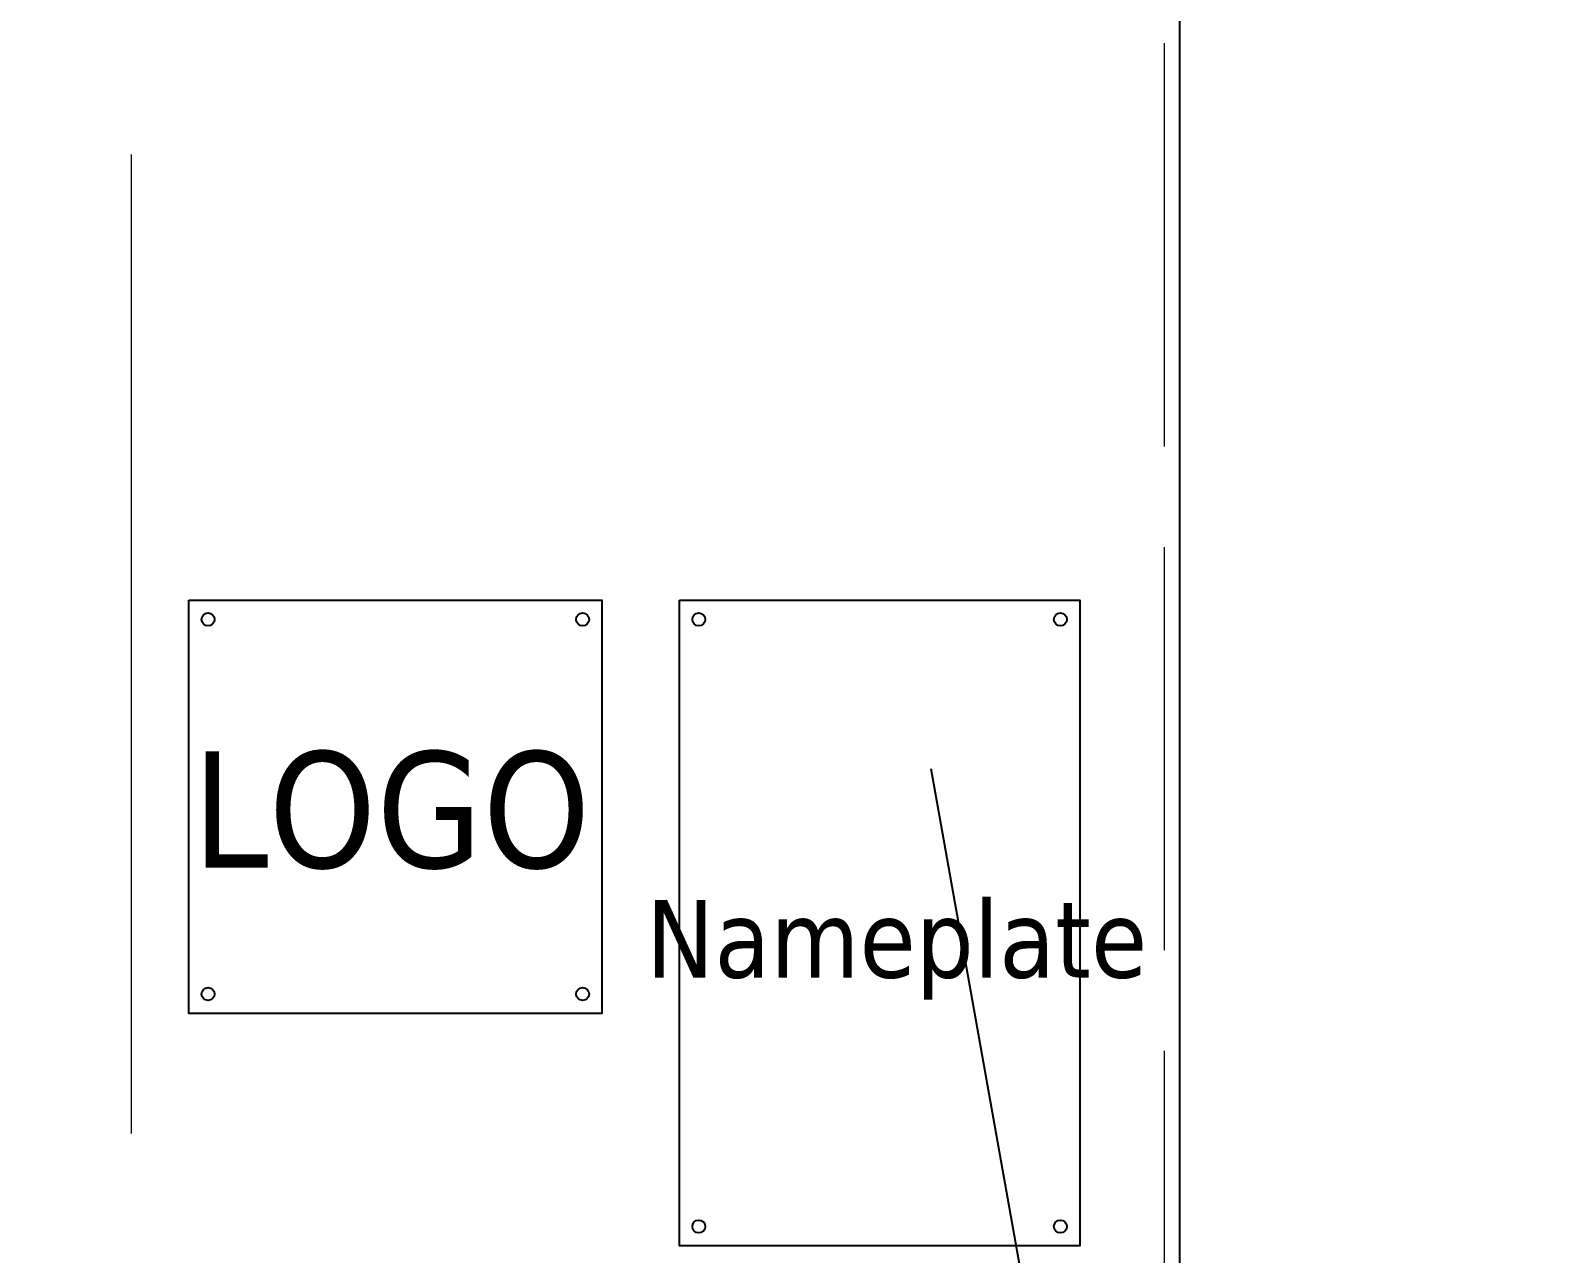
# Model space of a CAD drawing. Header units: millimetres. Extents: x 35720 to 50764, y -47170 to -36532.
# Drawn here: x 41256 to 41850, y -39070 to -38597 of the extents above; entities that cross this region are included whole.
import ezdxf

# ---------------------------------------------------------------- set-up
doc = ezdxf.new("R2010")
doc.units = ezdxf.units.MM
doc.header["$LTSCALE"] = 13
doc.linetypes.add('ACAD_ISO02W100', pattern=[15, 12, -3])
doc.linetypes.add('CENTER2', pattern=[1.125, 0.75, -0.125, 0.125, -0.125])
for name, color, linetype in [('01', 7, 'Continuous'), ('08', 1, 'Continuous'), ('DIM', 4, 'Continuous')]:
    doc.layers.add(name, color=color, linetype=linetype)
for name, color, linetype, lineweight in [('DAS', 3, 'ACAD_ISO02W100', 18), ('点划线', 1, 'CENTER2', 15), ('铁心', 3, 'Continuous', 0)]:
    doc.layers.add(name, color=color, linetype=linetype, lineweight=lineweight)
doc.styles.add('Tahoma_txtstyle_30.40_0_0', font='tahoma.ttf')

# ---------------------------------------------------------------- blocks, each defined once
blk = doc.blocks.new('030534651230.')
at = {"layer": '01', "ltscale": 45.628538}
blk.add_lwpolyline([(62582.94, -30048.18), (63394.94, -30048.18), (63394.94, -32198.18), (62582.94, -32198.18)], close=True, dxfattribs=at)
at = {"layer": 'DAS', "color": 3}
blk.add_line((62588.94, -30048.18), (62588.94, -32198.18), dxfattribs=at)
at = {"layer": '点划线', "ltscale": 38.869873}
blk.add_line((62988.94, -29912.7), (62988.94, -32430.55), dxfattribs=at)
blk = doc.blocks.new('030304354561320.')
at = {"layer": 'DIM', "color": 2, "ltscale": 38.869873}
blk.add_lwpolyline([(61038.2, -30552.46), (61198.2, -30552.46), (61198.2, -30712.46), (61038.2, -30712.46)], close=True, dxfattribs=at)
for centre in [(61045.7, -30559.96), (61190.7, -30559.96), (61045.7, -30704.96), (61190.7, -30704.96)]:
    blk.add_circle(centre, 2.5, dxfattribs=at)
at = {"layer": '铁心', "style": 'Tahoma_txtstyle_30.40_0_0'}
blk.add_text('LOGO', height=45, dxfattribs=at).set_placement((61039.49, -30656.06))
blk = doc.blocks.new('01230343520.')
at = {"layer": 'DIM', "color": 2, "ltscale": 38.869873}
blk.add_lwpolyline([(61300.87, -30649.01), (61455.87, -30649.01), (61455.87, -30899.01), (61300.87, -30899.01)], close=True, dxfattribs=at)
for centre in [(61308.37, -30656.51), (61448.37, -30656.51), (61308.37, -30891.51), (61448.37, -30891.51)]:
    blk.add_circle(centre, 2.5, dxfattribs=at)
at = {"layer": '铁心', "style": 'Tahoma_txtstyle_30.40_0_0'}
blk.add_text('Nameplate', height=30, dxfattribs=at).set_placement((61287.95, -30795.16))

msp = doc.modelspace()

# ---------------------------------------------------------------- linework, layer by layer
at = {"layer": '08', "color": 3}
msp.add_line((41965.17, -40898.883), (41605.065, -38882.751), dxfattribs=at)

# ---------------------------------------------------------------- block references
at = {"layer": 'DIM', "color": 2, "xscale": -1}
msp.add_blockref('030534651230.', (104284.241, -8163.702), dxfattribs=at)
at = {"layer": 'DIM', "color": 2}
for name, p in [('030304354561320.', (-19720.633, -8264.89)), ('01230343520.', (-19793.303, -8168.34))]:
    msp.add_blockref(name, p, dxfattribs=at)

doc.saveas('drawing.dxf')
